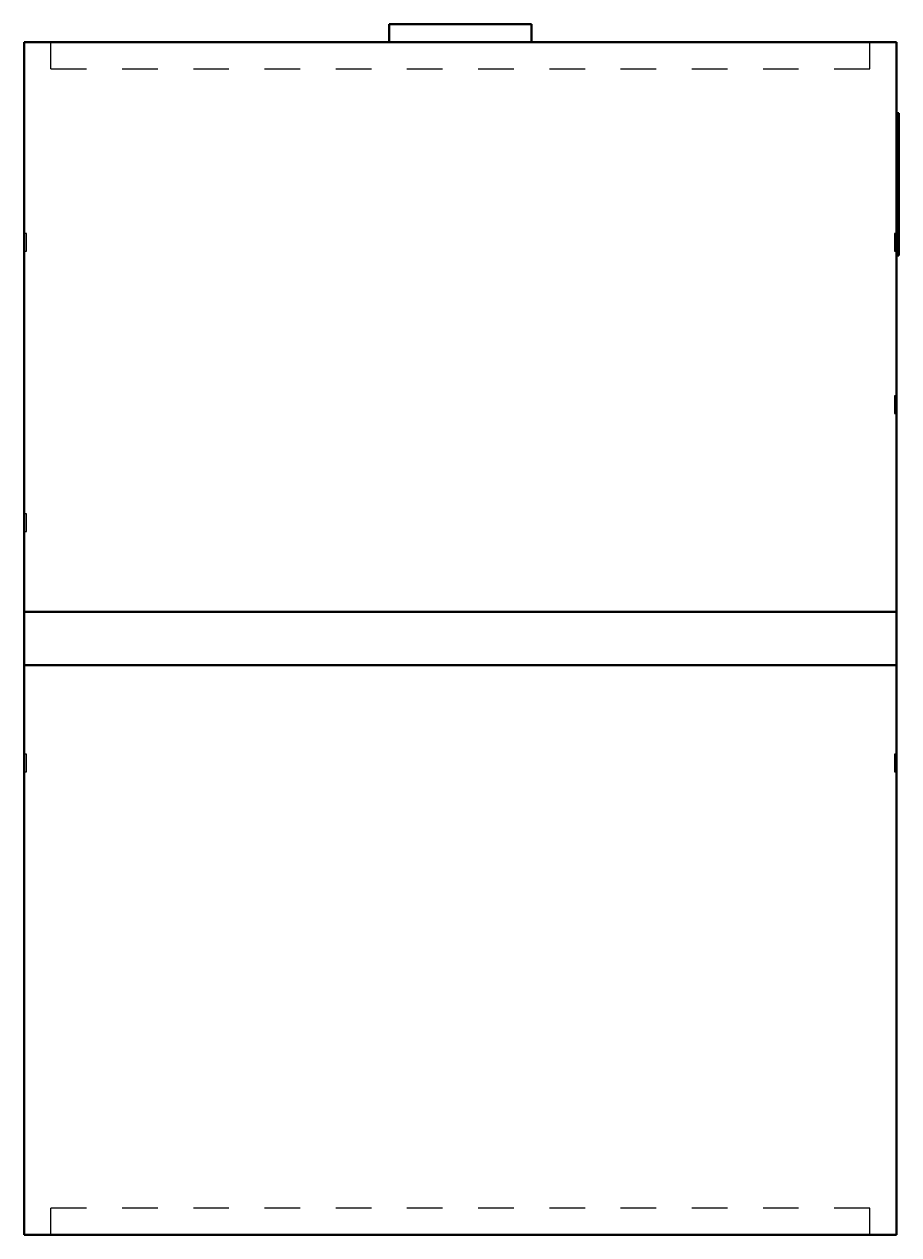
# Model space of a CAD drawing. Header units: inches. Extents: x -12.2 to 12.3, y -16.7 to 17.3.
import ezdxf

# ---------------------------------------------------------------- set-up
doc = ezdxf.new("R2010")
doc.units = ezdxf.units.IN
doc.header["$MEASUREMENT"] = 0
doc.linetypes.add('Dashed', pattern=[2, 1, -1])
doc.layers.add('AM_0', color=7, linetype='Continuous', lineweight=50)
doc.layers.add('AM_9', color=6, linetype='Dashed', lineweight=25)

msp = doc.modelspace()

# ---------------------------------------------------------------- linework, layer by layer
at = {"layer": 'AM_0'}
for p, q in [((-2, 17.25), (-2, 16.75)), ((-2, 17.25), (2, 17.25)), ((2, 16.75), (2, 17.25)), ((-12.25, 16.75), (-12.25, -16.75)), ((-12.25, 16.75), (12.25, 16.75)), ((12.25, 16.75), (12.25, -16.75)), ((12.3125, 14.75), (12.25, 14.75)), ((12.3125, 14.75), (12.3125, 10.75)), ((12.25, 10.75), (12.3125, 10.75)), ((-12.25, 0.75), (12.25, 0.75)), ((12.25, -0.75), (-12.25, -0.75)), ((12.25, -16.75), (-12.25, -16.75))]:
    msp.add_line(p, q, dxfattribs=at)
at = {"layer": 'AM_9'}
for p, q in [((-11.5, 16), (-11.5, 16.75)), ((11.5, 16), (11.5, 16.75)), ((-11.5, 16), (11.5, 16)), ((-12.1875, 11.375), (-12.25, 11.375)), ((-12.1875, 10.875), (-12.1875, 11.375)), ((12.1875, 11.375), (12.1875, 10.875)), ((12.25, 11.375), (12.1875, 11.375)), ((-12.25, 10.875), (-12.1875, 10.875)), ((12.1875, 10.875), (12.25, 10.875)), ((12.1875, 6.8125), (12.1875, 6.3125)), ((12.25, 6.8125), (12.1875, 6.8125)), ((12.1875, 6.3125), (12.25, 6.3125)), ((-12.1875, 3.5), (-12.25, 3.5)), ((-12.1875, 3), (-12.1875, 3.5)), ((-12.25, 3), (-12.1875, 3)), ((-12.1875, -3.25), (-12.25, -3.25)), ((-12.1875, -3.75), (-12.1875, -3.25)), ((12.1875, -3.25), (12.1875, -3.75)), ((12.25, -3.25), (12.1875, -3.25)), ((-12.25, -3.75), (-12.1875, -3.75)), ((12.1875, -3.75), (12.25, -3.75)), ((-11.5, -16.75), (-11.5, -16)), ((11.5, -16), (-11.5, -16)), ((11.5, -16.75), (11.5, -16))]:
    msp.add_line(p, q, dxfattribs=at)

doc.saveas('drawing.dxf')
